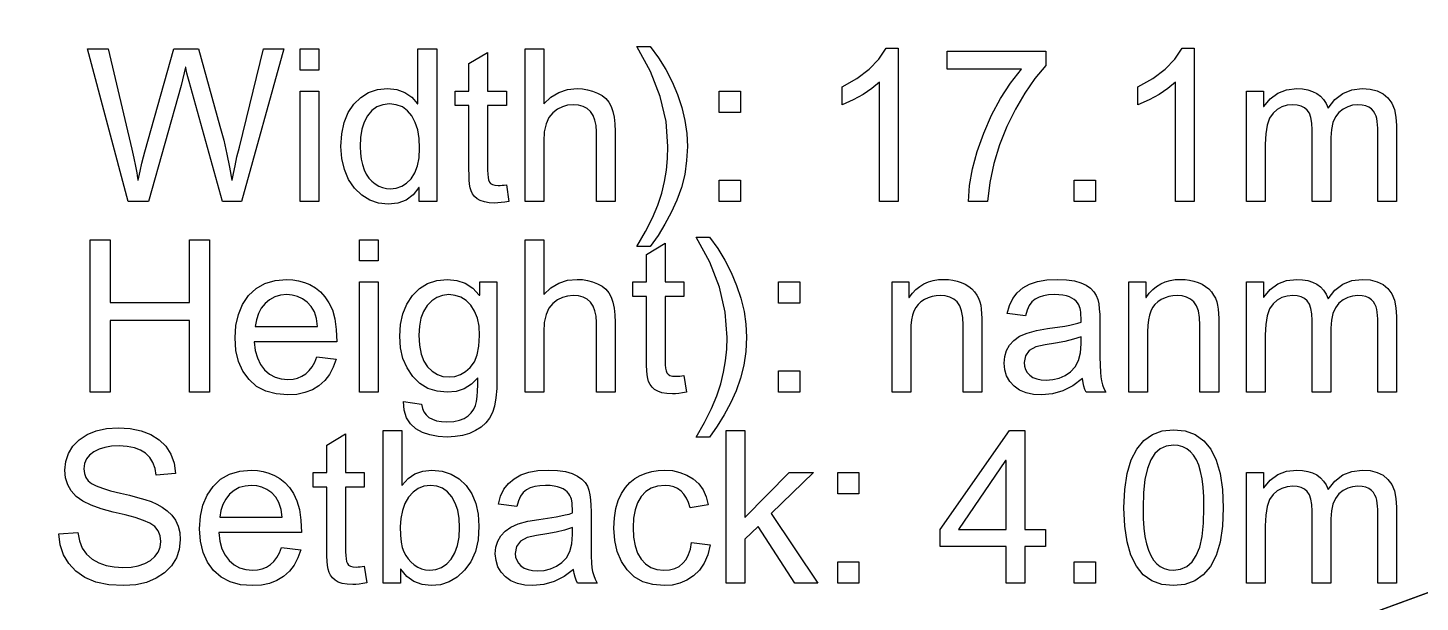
# Model space of a CAD drawing. Header units: metres. Extents: x -522 to 329, y -382 to 480.
# Drawn here: x -17.96 to 0.31, y -19.75 to -12.22 of the extents above; entities that cross this region are included whole.
import ezdxf

# ---------------------------------------------------------------- set-up
doc = ezdxf.new("R2010")
doc.units = ezdxf.units.M
doc.layers.add('METRICS', color=7, linetype='Continuous')
doc.layers.add('NEIGHBOR_PLOTS', color=8, linetype='Continuous')

msp = doc.modelspace()

# ---------------------------------------------------------------- linework, layer by layer
at = {"layer": 'METRICS'}
for points in [[(-14.604, -12.5), (-15.156, -14.5), (-15.409, -14.5), (-15.846, -12.924), (-15.861, -12.867), (-15.874, -12.818), (-15.883, -12.775), (-15.889, -12.74), (-15.895, -12.74), (-15.951, -12.977), (-16.377, -14.5), (-16.644, -14.5), (-17.177, -12.5), (-16.907, -12.5), (-16.599, -13.812), (-16.571, -13.933), (-16.549, -14.036), (-16.532, -14.122), (-16.521, -14.192), (-16.52, -14.203), (-16.519, -14.211), (-16.519, -14.217), (-16.518, -14.22), (-16.513, -14.22), (-16.487, -14.1), (-16.464, -13.998), (-16.444, -13.914), (-16.427, -13.849), (-16.046, -12.5), (-15.724, -12.5), (-15.441, -13.511), (-15.391, -13.696), (-15.349, -13.877), (-15.314, -14.051), (-15.286, -14.22), (-15.281, -14.22), (-15.264, -14.132), (-15.243, -14.03), (-15.217, -13.915), (-15.186, -13.785), (-14.87, -12.5), (-14.604, -12.5)], [(-14.142, -12.778), (-14.387, -12.778), (-14.387, -12.5), (-14.142, -12.5), (-14.142, -12.778)], [(-12.596, -14.5), (-12.825, -14.5), (-12.825, -14.316), (-12.831, -14.316), (-12.905, -14.411), (-12.997, -14.48), (-13.105, -14.52), (-13.231, -14.534), (-13.358, -14.521), (-13.475, -14.481), (-13.58, -14.416), (-13.675, -14.323), (-13.753, -14.21), (-13.808, -14.081), (-13.842, -13.937), (-13.853, -13.777), (-13.842, -13.611), (-13.811, -13.463), (-13.758, -13.334), (-13.685, -13.223), (-13.594, -13.134), (-13.49, -13.071), (-13.373, -13.032), (-13.241, -13.02), (-13.12, -13.032), (-13.013, -13.069), (-12.922, -13.131), (-12.847, -13.218), (-12.842, -13.218), (-12.842, -12.5), (-12.596, -12.5), (-12.596, -14.5)], [(-11.648, -14.497), (-11.7, -14.507), (-11.749, -14.514), (-11.793, -14.518), (-11.832, -14.519), (-11.907, -14.516), (-11.971, -14.505), (-12.025, -14.487), (-12.067, -14.462), (-12.1, -14.432), (-12.126, -14.398), (-12.145, -14.36), (-12.157, -14.319), (-12.164, -14.271), (-12.169, -14.214), (-12.172, -14.149), (-12.173, -14.076), (-12.173, -13.242), (-12.352, -13.242), (-12.352, -13.053), (-12.173, -13.053), (-12.173, -12.692), (-11.928, -12.544), (-11.928, -13.053), (-11.682, -13.053), (-11.682, -13.242), (-11.928, -13.242), (-11.928, -14.089), (-11.926, -14.14), (-11.922, -14.183), (-11.915, -14.217), (-11.905, -14.244), (-11.89, -14.264), (-11.865, -14.278), (-11.833, -14.287), (-11.791, -14.29), (-11.764, -14.289), (-11.737, -14.287), (-11.71, -14.284), (-11.682, -14.279), (-11.648, -14.497)], [(-10.254, -14.5), (-10.501, -14.5), (-10.501, -13.586), (-10.505, -13.503), (-10.52, -13.431), (-10.544, -13.37), (-10.577, -13.32), (-10.62, -13.281), (-10.672, -13.253), (-10.734, -13.237), (-10.805, -13.231), (-10.878, -13.238), (-10.947, -13.257), (-11.012, -13.29), (-11.073, -13.336), (-11.125, -13.398), (-11.161, -13.481), (-11.184, -13.585), (-11.191, -13.709), (-11.191, -14.5), (-11.437, -14.5), (-11.437, -12.5), (-11.191, -12.5), (-11.191, -13.218), (-11.098, -13.131), (-10.995, -13.069), (-10.88, -13.032), (-10.754, -13.02), (-10.685, -13.023), (-10.617, -13.034), (-10.551, -13.052), (-10.486, -13.077), (-10.426, -13.11), (-10.377, -13.15), (-10.336, -13.198), (-10.306, -13.253), (-10.283, -13.318), (-10.267, -13.395), (-10.257, -13.483), (-10.254, -13.583), (-10.254, -14.5)], [(-9.793, -12.466), (-9.685, -12.614), (-9.59, -12.768), (-9.507, -12.93), (-9.437, -13.098), (-9.38, -13.268), (-9.339, -13.439), (-9.315, -13.608), (-9.307, -13.777), (-9.316, -13.963), (-9.341, -14.143), (-9.384, -14.316), (-9.445, -14.482), (-9.518, -14.642), (-9.601, -14.796), (-9.692, -14.944), (-9.793, -15.087), (-9.969, -15.087), (-9.857, -14.894), (-9.766, -14.713), (-9.695, -14.545), (-9.643, -14.389), (-9.607, -14.238), (-9.581, -14.087), (-9.566, -13.934), (-9.561, -13.78), (-9.586, -13.45), (-9.663, -13.121), (-9.79, -12.793), (-9.969, -12.466), (-9.793, -12.466)], [(-6.539, -14.5), (-6.784, -14.5), (-6.784, -12.935), (-6.884, -13.019), (-7, -13.097), (-7.131, -13.167), (-7.277, -13.231), (-7.277, -12.994), (-7.082, -12.886), (-6.92, -12.766), (-6.792, -12.634), (-6.698, -12.49), (-6.539, -12.49), (-6.539, -14.5)], [(-4.604, -12.717), (-4.747, -12.888), (-4.879, -13.078), (-5.002, -13.288), (-5.115, -13.516), (-5.211, -13.756), (-5.286, -14), (-5.338, -14.248), (-5.368, -14.5), (-5.619, -14.5), (-5.603, -14.291), (-5.564, -14.072), (-5.503, -13.843), (-5.418, -13.604), (-5.315, -13.369), (-5.198, -13.151), (-5.067, -12.949), (-4.921, -12.765), (-5.899, -12.765), (-5.899, -12.527), (-4.604, -12.527), (-4.604, -12.717)], [(-2.655, -14.5), (-2.9, -14.5), (-2.9, -12.935), (-3, -13.019), (-3.116, -13.097), (-3.247, -13.167), (-3.393, -13.231), (-3.393, -12.994), (-3.198, -12.886), (-3.036, -12.766), (-2.908, -12.634), (-2.814, -12.49), (-2.655, -12.49), (-2.655, -14.5)], [(-14.142, -14.5), (-14.387, -14.5), (-14.387, -13.053), (-14.142, -13.053), (-14.142, -14.5)], [(-8.608, -13.332), (-8.888, -13.332), (-8.888, -13.053), (-8.608, -13.053), (-8.608, -13.332)], [(0, -14.5), (-0.246, -14.5), (-0.246, -13.586), (-0.246, -13.537), (-0.249, -13.492), (-0.253, -13.451), (-0.259, -13.413), (-0.269, -13.379), (-0.284, -13.346), (-0.304, -13.315), (-0.329, -13.286), (-0.362, -13.262), (-0.402, -13.245), (-0.45, -13.235), (-0.506, -13.231), (-0.576, -13.238), (-0.641, -13.256), (-0.701, -13.288), (-0.756, -13.332), (-0.802, -13.391), (-0.835, -13.465), (-0.854, -13.554), (-0.861, -13.66), (-0.861, -14.5), (-1.106, -14.5), (-1.106, -13.559), (-1.111, -13.472), (-1.123, -13.4), (-1.144, -13.343), (-1.173, -13.301), (-1.209, -13.27), (-1.253, -13.249), (-1.303, -13.236), (-1.36, -13.231), (-1.436, -13.238), (-1.504, -13.259), (-1.566, -13.293), (-1.62, -13.34), (-1.665, -13.407), (-1.696, -13.497), (-1.715, -13.611), (-1.722, -13.748), (-1.722, -14.5), (-1.967, -14.5), (-1.967, -13.053), (-1.746, -13.053), (-1.746, -13.254), (-1.741, -13.254), (-1.659, -13.152), (-1.559, -13.078), (-1.442, -13.034), (-1.308, -13.02), (-1.232, -13.024), (-1.163, -13.036), (-1.101, -13.055), (-1.046, -13.083), (-0.998, -13.119), (-0.957, -13.163), (-0.923, -13.214), (-0.896, -13.274), (-0.808, -13.163), (-0.704, -13.083), (-0.585, -13.036), (-0.45, -13.02), (-0.345, -13.027), (-0.253, -13.05), (-0.176, -13.088), (-0.113, -13.141), (-0.063, -13.209), (-0.028, -13.293), (-0.007, -13.392), (0, -13.505), (0, -14.5)], [(-13.205, -14.332), (-13.127, -14.324), (-13.056, -14.299), (-12.991, -14.258), (-12.932, -14.2), (-12.883, -14.125), (-12.848, -14.033), (-12.827, -13.925), (-12.82, -13.799), (-12.826, -13.673), (-12.845, -13.561), (-12.877, -13.462), (-12.922, -13.377), (-12.979, -13.309), (-13.047, -13.26), (-13.126, -13.23), (-13.216, -13.22), (-13.305, -13.23), (-13.383, -13.259), (-13.449, -13.307), (-13.504, -13.374), (-13.547, -13.457), (-13.577, -13.551), (-13.596, -13.658), (-13.602, -13.777), (-13.598, -13.864), (-13.589, -13.943), (-13.572, -14.016), (-13.549, -14.082), (-13.52, -14.14), (-13.486, -14.191), (-13.447, -14.234), (-13.402, -14.269), (-13.355, -14.297), (-13.306, -14.317), (-13.256, -14.328), (-13.205, -14.332)], [(-8.608, -14.5), (-8.888, -14.5), (-8.888, -14.22), (-8.608, -14.22), (-8.608, -14.5)], [(-3.951, -14.5), (-4.231, -14.5), (-4.231, -14.22), (-3.951, -14.22), (-3.951, -14.5)], [(-9.016, -14.966), (-8.909, -15.114), (-8.814, -15.268), (-8.731, -15.43), (-8.66, -15.598), (-8.604, -15.768), (-8.563, -15.939), (-8.539, -16.108), (-8.531, -16.277), (-8.539, -16.463), (-8.565, -16.643), (-8.608, -16.816), (-8.668, -16.982), (-8.742, -17.142), (-8.824, -17.296), (-8.916, -17.444), (-9.016, -17.587), (-9.192, -17.587), (-9.081, -17.394), (-8.99, -17.213), (-8.918, -17.045), (-8.867, -16.889), (-8.831, -16.738), (-8.805, -16.587), (-8.79, -16.434), (-8.784, -16.28), (-8.81, -15.95), (-8.886, -15.621), (-9.014, -15.293), (-9.192, -14.966), (-9.016, -14.966)], [(-15.576, -17), (-15.842, -17), (-15.842, -16.059), (-16.881, -16.059), (-16.881, -17), (-17.146, -17), (-17.146, -15), (-16.881, -15), (-16.881, -15.821), (-15.842, -15.821), (-15.842, -15), (-15.576, -15), (-15.576, -17)], [(-13.366, -15.278), (-13.611, -15.278), (-13.611, -15), (-13.366, -15), (-13.366, -15.278)], [(-10.254, -17), (-10.501, -17), (-10.501, -16.086), (-10.505, -16.003), (-10.52, -15.931), (-10.544, -15.87), (-10.577, -15.82), (-10.62, -15.781), (-10.672, -15.753), (-10.734, -15.737), (-10.805, -15.731), (-10.878, -15.738), (-10.947, -15.757), (-11.012, -15.79), (-11.073, -15.836), (-11.125, -15.898), (-11.161, -15.981), (-11.184, -16.085), (-11.191, -16.209), (-11.191, -17), (-11.437, -17), (-11.437, -15), (-11.191, -15), (-11.191, -15.718), (-11.098, -15.631), (-10.995, -15.569), (-10.88, -15.532), (-10.754, -15.52), (-10.685, -15.523), (-10.617, -15.534), (-10.551, -15.552), (-10.486, -15.577), (-10.426, -15.61), (-10.377, -15.65), (-10.336, -15.698), (-10.306, -15.753), (-10.283, -15.818), (-10.267, -15.895), (-10.257, -15.983), (-10.254, -16.083), (-10.254, -17)], [(-9.318, -16.997), (-9.37, -17.007), (-9.418, -17.014), (-9.462, -17.018), (-9.502, -17.019), (-9.577, -17.016), (-9.641, -17.005), (-9.694, -16.987), (-9.737, -16.962), (-9.77, -16.932), (-9.796, -16.898), (-9.815, -16.86), (-9.827, -16.819), (-9.834, -16.771), (-9.839, -16.714), (-9.842, -16.649), (-9.843, -16.576), (-9.843, -15.742), (-10.022, -15.742), (-10.022, -15.553), (-9.843, -15.553), (-9.843, -15.192), (-9.598, -15.044), (-9.598, -15.553), (-9.352, -15.553), (-9.352, -15.742), (-9.598, -15.742), (-9.598, -16.589), (-9.596, -16.64), (-9.592, -16.683), (-9.585, -16.717), (-9.575, -16.744), (-9.559, -16.764), (-9.535, -16.778), (-9.503, -16.787), (-9.461, -16.79), (-9.434, -16.789), (-9.407, -16.787), (-9.38, -16.784), (-9.352, -16.779), (-9.318, -16.997)], [(-13.907, -16.338), (-14.992, -16.338), (-14.978, -16.451), (-14.95, -16.55), (-14.909, -16.635), (-14.855, -16.705), (-14.79, -16.761), (-14.717, -16.8), (-14.637, -16.824), (-14.55, -16.832), (-14.482, -16.828), (-14.421, -16.814), (-14.364, -16.79), (-14.314, -16.758), (-14.269, -16.716), (-14.23, -16.665), (-14.196, -16.604), (-14.168, -16.533), (-13.915, -16.565), (-13.953, -16.671), (-14.002, -16.765), (-14.065, -16.845), (-14.141, -16.913), (-14.227, -16.966), (-14.325, -17.004), (-14.432, -17.027), (-14.55, -17.034), (-14.704, -17.022), (-14.84, -16.984), (-14.959, -16.922), (-15.059, -16.834), (-15.14, -16.725), (-15.197, -16.598), (-15.231, -16.452), (-15.243, -16.288), (-15.232, -16.125), (-15.198, -15.978), (-15.143, -15.847), (-15.065, -15.733), (-14.967, -15.639), (-14.85, -15.573), (-14.716, -15.533), (-14.563, -15.52), (-14.485, -15.524), (-14.408, -15.537), (-14.333, -15.559), (-14.259, -15.589), (-14.188, -15.63), (-14.123, -15.683), (-14.063, -15.749), (-14.01, -15.826), (-13.965, -15.921), (-13.933, -16.038), (-13.914, -16.177), (-13.907, -16.338)], [(-11.805, -16.805), (-11.809, -16.949), (-11.82, -17.074), (-11.839, -17.18), (-11.866, -17.265), (-11.903, -17.337), (-11.952, -17.401), (-12.012, -17.456), (-12.085, -17.502), (-12.167, -17.539), (-12.257, -17.565), (-12.354, -17.581), (-12.46, -17.587), (-12.577, -17.58), (-12.685, -17.559), (-12.782, -17.525), (-12.869, -17.477), (-12.941, -17.414), (-12.992, -17.334), (-13.023, -17.236), (-13.033, -17.12), (-12.794, -17.157), (-12.783, -17.211), (-12.763, -17.257), (-12.735, -17.297), (-12.698, -17.329), (-12.652, -17.354), (-12.598, -17.372), (-12.534, -17.383), (-12.462, -17.386), (-12.373, -17.381), (-12.297, -17.367), (-12.234, -17.342), (-12.183, -17.308), (-12.143, -17.267), (-12.111, -17.222), (-12.089, -17.172), (-12.074, -17.119), (-12.066, -17.057), (-12.06, -16.986), (-12.056, -16.903), (-12.055, -16.81), (-12.14, -16.893), (-12.235, -16.953), (-12.341, -16.988), (-12.457, -17), (-12.591, -16.987), (-12.712, -16.948), (-12.818, -16.883), (-12.911, -16.791), (-12.986, -16.68), (-13.039, -16.555), (-13.071, -16.417), (-13.082, -16.265), (-13.071, -16.112), (-13.04, -15.972), (-12.988, -15.846), (-12.915, -15.733), (-12.824, -15.639), (-12.717, -15.573), (-12.594, -15.533), (-12.454, -15.52), (-12.332, -15.533), (-12.222, -15.571), (-12.123, -15.636), (-12.037, -15.726), (-12.031, -15.726), (-12.031, -15.553), (-11.805, -15.553), (-11.805, -16.805)], [(-5.441, -17), (-5.688, -17), (-5.688, -16.12), (-5.693, -16.018), (-5.708, -15.932), (-5.732, -15.865), (-5.767, -15.814), (-5.811, -15.778), (-5.863, -15.752), (-5.922, -15.736), (-5.989, -15.731), (-6.043, -15.735), (-6.095, -15.745), (-6.146, -15.761), (-6.196, -15.784), (-6.241, -15.814), (-6.279, -15.849), (-6.31, -15.889), (-6.334, -15.935), (-6.352, -15.988), (-6.365, -16.052), (-6.373, -16.125), (-6.375, -16.209), (-6.375, -17), (-6.621, -17), (-6.621, -15.553), (-6.4, -15.553), (-6.4, -15.757), (-6.394, -15.757), (-6.353, -15.702), (-6.307, -15.653), (-6.257, -15.613), (-6.203, -15.579), (-6.143, -15.553), (-6.08, -15.535), (-6.011, -15.523), (-5.939, -15.52), (-5.881, -15.522), (-5.825, -15.53), (-5.768, -15.543), (-5.712, -15.561), (-5.659, -15.584), (-5.612, -15.612), (-5.572, -15.645), (-5.537, -15.683), (-5.508, -15.725), (-5.485, -15.768), (-5.468, -15.812), (-5.457, -15.858), (-5.45, -15.909), (-5.445, -15.967), (-5.442, -16.034), (-5.441, -16.109), (-5.441, -17)], [(-3.814, -17), (-4.072, -17), (-4.089, -16.963), (-4.103, -16.921), (-4.114, -16.874), (-4.123, -16.821), (-4.249, -16.914), (-4.38, -16.981), (-4.515, -17.021), (-4.656, -17.034), (-4.765, -17.027), (-4.861, -17.005), (-4.946, -16.97), (-5.018, -16.92), (-5.076, -16.858), (-5.117, -16.786), (-5.142, -16.706), (-5.15, -16.617), (-5.142, -16.531), (-5.118, -16.452), (-5.078, -16.382), (-5.023, -16.32), (-4.947, -16.266), (-4.848, -16.223), (-4.726, -16.189), (-4.58, -16.165), (-4.351, -16.131), (-4.289, -16.12), (-4.234, -16.108), (-4.184, -16.095), (-4.139, -16.08), (-4.14, -16.029), (-4.141, -15.986), (-4.143, -15.951), (-4.146, -15.924), (-4.151, -15.901), (-4.159, -15.878), (-4.171, -15.854), (-4.186, -15.829), (-4.205, -15.806), (-4.23, -15.785), (-4.259, -15.767), (-4.293, -15.75), (-4.333, -15.737), (-4.38, -15.728), (-4.432, -15.722), (-4.491, -15.72), (-4.566, -15.724), (-4.633, -15.735), (-4.691, -15.753), (-4.741, -15.779), (-4.784, -15.815), (-4.819, -15.863), (-4.847, -15.924), (-4.868, -15.997), (-5.108, -15.966), (-5.08, -15.862), (-5.037, -15.771), (-4.979, -15.694), (-4.905, -15.632), (-4.815, -15.583), (-4.71, -15.548), (-4.59, -15.527), (-4.454, -15.52), (-4.333, -15.525), (-4.228, -15.539), (-4.141, -15.563), (-4.072, -15.597), (-4.016, -15.637), (-3.973, -15.682), (-3.941, -15.731), (-3.922, -15.783), (-3.909, -15.842), (-3.901, -15.908), (-3.895, -15.982), (-3.894, -16.064), (-3.894, -16.394), (-3.893, -16.533), (-3.891, -16.646), (-3.887, -16.735), (-3.882, -16.799), (-3.873, -16.85), (-3.859, -16.901), (-3.84, -16.951), (-3.814, -17)], [(-2.333, -17), (-2.58, -17), (-2.58, -16.12), (-2.585, -16.018), (-2.6, -15.932), (-2.625, -15.865), (-2.66, -15.814), (-2.703, -15.778), (-2.755, -15.752), (-2.814, -15.736), (-2.881, -15.731), (-2.935, -15.735), (-2.988, -15.745), (-3.038, -15.761), (-3.088, -15.784), (-3.133, -15.814), (-3.171, -15.849), (-3.202, -15.889), (-3.226, -15.935), (-3.244, -15.988), (-3.257, -16.052), (-3.265, -16.125), (-3.267, -16.209), (-3.267, -17), (-3.513, -17), (-3.513, -15.553), (-3.292, -15.553), (-3.292, -15.757), (-3.286, -15.757), (-3.245, -15.702), (-3.2, -15.653), (-3.15, -15.613), (-3.095, -15.579), (-3.036, -15.553), (-2.972, -15.535), (-2.904, -15.523), (-2.831, -15.52), (-2.774, -15.522), (-2.717, -15.53), (-2.66, -15.543), (-2.604, -15.561), (-2.551, -15.584), (-2.505, -15.612), (-2.464, -15.645), (-2.429, -15.683), (-2.4, -15.725), (-2.377, -15.768), (-2.36, -15.812), (-2.349, -15.858), (-2.342, -15.909), (-2.337, -15.967), (-2.334, -16.034), (-2.333, -16.109), (-2.333, -17)], [(0, -17), (-0.246, -17), (-0.246, -16.086), (-0.246, -16.037), (-0.249, -15.992), (-0.253, -15.951), (-0.259, -15.913), (-0.269, -15.879), (-0.284, -15.846), (-0.304, -15.815), (-0.329, -15.786), (-0.362, -15.762), (-0.402, -15.745), (-0.45, -15.735), (-0.506, -15.731), (-0.576, -15.738), (-0.641, -15.756), (-0.701, -15.788), (-0.756, -15.832), (-0.802, -15.891), (-0.835, -15.965), (-0.854, -16.054), (-0.861, -16.16), (-0.861, -17), (-1.106, -17), (-1.106, -16.059), (-1.111, -15.972), (-1.123, -15.9), (-1.144, -15.843), (-1.173, -15.801), (-1.209, -15.77), (-1.253, -15.749), (-1.303, -15.736), (-1.36, -15.731), (-1.436, -15.738), (-1.504, -15.759), (-1.566, -15.793), (-1.62, -15.84), (-1.665, -15.907), (-1.696, -15.997), (-1.715, -16.111), (-1.722, -16.248), (-1.722, -17), (-1.967, -17), (-1.967, -15.553), (-1.746, -15.553), (-1.746, -15.754), (-1.741, -15.754), (-1.659, -15.652), (-1.559, -15.578), (-1.442, -15.534), (-1.308, -15.52), (-1.232, -15.524), (-1.163, -15.536), (-1.101, -15.555), (-1.046, -15.583), (-0.998, -15.619), (-0.957, -15.663), (-0.923, -15.714), (-0.896, -15.774), (-0.808, -15.663), (-0.704, -15.583), (-0.585, -15.536), (-0.45, -15.52), (-0.345, -15.527), (-0.253, -15.55), (-0.176, -15.588), (-0.113, -15.641), (-0.063, -15.709), (-0.028, -15.793), (-0.007, -15.892), (0, -16.005), (0, -17)], [(-13.366, -17), (-13.611, -17), (-13.611, -15.553), (-13.366, -15.553), (-13.366, -17)], [(-7.832, -15.832), (-8.112, -15.832), (-8.112, -15.553), (-7.832, -15.553), (-7.832, -15.832)], [(-14.16, -16.136), (-14.174, -16.034), (-14.201, -15.946), (-14.242, -15.874), (-14.297, -15.818), (-14.359, -15.775), (-14.424, -15.745), (-14.493, -15.726), (-14.563, -15.72), (-14.646, -15.728), (-14.721, -15.749), (-14.789, -15.786), (-14.849, -15.836), (-14.899, -15.899), (-14.937, -15.969), (-14.963, -16.049), (-14.978, -16.136), (-14.16, -16.136)], [(-12.434, -16.799), (-12.358, -16.792), (-12.286, -16.768), (-12.218, -16.729), (-12.156, -16.675), (-12.102, -16.602), (-12.064, -16.508), (-12.042, -16.393), (-12.034, -16.256), (-12.041, -16.134), (-12.063, -16.027), (-12.099, -15.936), (-12.15, -15.859), (-12.211, -15.798), (-12.28, -15.755), (-12.355, -15.729), (-12.437, -15.72), (-12.52, -15.729), (-12.595, -15.756), (-12.662, -15.8), (-12.721, -15.862), (-12.769, -15.94), (-12.803, -16.03), (-12.824, -16.134), (-12.831, -16.251), (-12.824, -16.384), (-12.802, -16.498), (-12.766, -16.592), (-12.716, -16.668), (-12.655, -16.725), (-12.587, -16.767), (-12.514, -16.791), (-12.434, -16.799)], [(-4.139, -16.363), (-4.139, -16.274), (-4.241, -16.305), (-4.353, -16.332), (-4.476, -16.355), (-4.61, -16.376), (-4.732, -16.405), (-4.819, -16.453), (-4.871, -16.522), (-4.888, -16.611), (-4.883, -16.659), (-4.869, -16.702), (-4.846, -16.741), (-4.813, -16.776), (-4.771, -16.804), (-4.722, -16.824), (-4.664, -16.836), (-4.598, -16.84), (-4.51, -16.834), (-4.427, -16.813), (-4.35, -16.779), (-4.278, -16.732), (-4.217, -16.668), (-4.174, -16.585), (-4.148, -16.484), (-4.139, -16.363)], [(-7.832, -17), (-8.112, -17), (-8.112, -16.72), (-7.832, -16.72), (-7.832, -17)], [(-16.278, -18.087), (-16.293, -17.997), (-16.321, -17.919), (-16.362, -17.853), (-16.416, -17.799), (-16.483, -17.757), (-16.564, -17.727), (-16.657, -17.709), (-16.764, -17.703), (-16.862, -17.708), (-16.95, -17.722), (-17.028, -17.746), (-17.097, -17.78), (-17.153, -17.822), (-17.193, -17.873), (-17.217, -17.933), (-17.225, -18.002), (-17.219, -18.063), (-17.2, -18.115), (-17.169, -18.159), (-17.126, -18.195), (-17.065, -18.227), (-16.982, -18.258), (-16.876, -18.29), (-16.748, -18.321), (-16.629, -18.349), (-16.522, -18.377), (-16.427, -18.405), (-16.342, -18.433), (-16.267, -18.466), (-16.197, -18.506), (-16.132, -18.555), (-16.074, -18.611), (-16.025, -18.677), (-15.99, -18.753), (-15.969, -18.839), (-15.962, -18.935), (-15.975, -19.059), (-16.013, -19.171), (-16.077, -19.273), (-16.167, -19.364), (-16.278, -19.438), (-16.404, -19.491), (-16.545, -19.523), (-16.703, -19.534), (-16.9, -19.522), (-17.071, -19.487), (-17.216, -19.428), (-17.334, -19.346), (-17.426, -19.245), (-17.494, -19.13), (-17.537, -19.001), (-17.555, -18.857), (-17.304, -18.836), (-17.286, -18.948), (-17.249, -19.043), (-17.193, -19.122), (-17.119, -19.186), (-17.03, -19.234), (-16.933, -19.268), (-16.828, -19.288), (-16.714, -19.295), (-16.608, -19.29), (-16.512, -19.273), (-16.428, -19.244), (-16.354, -19.204), (-16.294, -19.154), (-16.251, -19.096), (-16.225, -19.03), (-16.217, -18.956), (-16.226, -18.879), (-16.253, -18.814), (-16.297, -18.76), (-16.36, -18.717), (-16.444, -18.68), (-16.552, -18.642), (-16.684, -18.606), (-16.841, -18.569), (-16.998, -18.529), (-17.131, -18.481), (-17.241, -18.426), (-17.327, -18.364), (-17.392, -18.292), (-17.439, -18.211), (-17.467, -18.121), (-17.476, -18.02), (-17.464, -17.905), (-17.429, -17.8), (-17.37, -17.706), (-17.288, -17.623), (-17.185, -17.554), (-17.065, -17.505), (-16.929, -17.476), (-16.775, -17.466), (-16.617, -17.476), (-16.475, -17.505), (-16.349, -17.554), (-16.239, -17.622), (-16.15, -17.708), (-16.084, -17.811), (-16.043, -17.93), (-16.025, -18.066), (-16.278, -18.087)], [(-13.048, -18.215), (-12.972, -18.13), (-12.882, -18.069), (-12.777, -18.032), (-12.658, -18.02), (-12.525, -18.032), (-12.406, -18.071), (-12.301, -18.134), (-12.21, -18.223), (-12.137, -18.332), (-12.084, -18.457), (-12.053, -18.598), (-12.042, -18.754), (-12.054, -18.932), (-12.089, -19.087), (-12.148, -19.221), (-12.23, -19.333), (-12.328, -19.421), (-12.433, -19.484), (-12.547, -19.522), (-12.668, -19.534), (-12.789, -19.521), (-12.895, -19.48), (-12.987, -19.413), (-13.065, -19.319), (-13.071, -19.319), (-13.071, -19.5), (-13.3, -19.5), (-13.3, -17.5), (-13.055, -17.5), (-13.055, -18.215), (-13.048, -18.215)], [(-7.596, -19.5), (-7.898, -19.5), (-8.379, -18.759), (-8.553, -18.924), (-8.553, -19.5), (-8.798, -19.5), (-8.798, -17.5), (-8.553, -17.5), (-8.553, -18.639), (-7.971, -18.053), (-7.652, -18.053), (-8.206, -18.589), (-7.596, -19.5)], [(-4.608, -19.023), (-4.879, -19.023), (-4.879, -19.5), (-5.124, -19.5), (-5.124, -19.023), (-5.99, -19.023), (-5.99, -18.796), (-5.08, -17.5), (-4.879, -17.5), (-4.879, -18.796), (-4.608, -18.796), (-4.608, -19.023)], [(-2.926, -17.49), (-2.773, -17.506), (-2.641, -17.554), (-2.529, -17.634), (-2.437, -17.746), (-2.366, -17.89), (-2.315, -18.066), (-2.284, -18.274), (-2.274, -18.514), (-2.285, -18.756), (-2.316, -18.964), (-2.369, -19.14), (-2.443, -19.282), (-2.536, -19.393), (-2.648, -19.471), (-2.778, -19.518), (-2.926, -19.534), (-3.079, -19.518), (-3.211, -19.47), (-3.323, -19.391), (-3.414, -19.279), (-3.486, -19.135), (-3.536, -18.96), (-3.567, -18.753), (-3.577, -18.514), (-3.567, -18.272), (-3.535, -18.063), (-3.482, -17.887), (-3.409, -17.744), (-3.315, -17.633), (-3.204, -17.554), (-3.074, -17.506), (-2.926, -17.49)], [(-13.512, -19.497), (-13.564, -19.507), (-13.612, -19.514), (-13.656, -19.518), (-13.696, -19.519), (-13.771, -19.516), (-13.835, -19.505), (-13.888, -19.487), (-13.93, -19.462), (-13.964, -19.432), (-13.99, -19.398), (-14.009, -19.36), (-14.02, -19.319), (-14.028, -19.271), (-14.033, -19.214), (-14.036, -19.149), (-14.037, -19.076), (-14.037, -18.242), (-14.216, -18.242), (-14.216, -18.053), (-14.037, -18.053), (-14.037, -17.692), (-13.791, -17.544), (-13.791, -18.053), (-13.546, -18.053), (-13.546, -18.242), (-13.791, -18.242), (-13.791, -19.089), (-13.79, -19.14), (-13.786, -19.183), (-13.779, -19.217), (-13.769, -19.244), (-13.753, -19.264), (-13.729, -19.278), (-13.696, -19.287), (-13.655, -19.29), (-13.628, -19.289), (-13.601, -19.287), (-13.573, -19.284), (-13.546, -19.279), (-13.512, -19.497)], [(-2.926, -19.332), (-2.833, -19.32), (-2.753, -19.284), (-2.684, -19.224), (-2.628, -19.141), (-2.583, -19.029), (-2.552, -18.888), (-2.533, -18.716), (-2.527, -18.514), (-2.529, -18.37), (-2.538, -18.243), (-2.552, -18.132), (-2.571, -18.037), (-2.596, -17.955), (-2.627, -17.885), (-2.663, -17.826), (-2.705, -17.778), (-2.752, -17.74), (-2.805, -17.714), (-2.864, -17.698), (-2.929, -17.692), (-3.022, -17.705), (-3.102, -17.741), (-3.171, -17.802), (-3.226, -17.887), (-3.27, -18), (-3.301, -18.142), (-3.32, -18.313), (-3.326, -18.514), (-3.323, -18.655), (-3.315, -18.781), (-3.301, -18.892), (-3.281, -18.987), (-3.256, -19.069), (-3.225, -19.139), (-3.189, -19.199), (-3.147, -19.247), (-3.1, -19.284), (-3.048, -19.311), (-2.99, -19.327), (-2.926, -19.332)], [(-5.124, -18.796), (-5.124, -17.893), (-5.13, -17.893), (-5.75, -18.796), (-5.124, -18.796)], [(-14.372, -18.838), (-15.457, -18.838), (-15.443, -18.951), (-15.415, -19.05), (-15.374, -19.135), (-15.32, -19.205), (-15.255, -19.261), (-15.183, -19.3), (-15.103, -19.324), (-15.015, -19.332), (-14.948, -19.328), (-14.886, -19.314), (-14.83, -19.29), (-14.779, -19.258), (-14.734, -19.216), (-14.695, -19.165), (-14.661, -19.104), (-14.633, -19.033), (-14.381, -19.065), (-14.418, -19.171), (-14.468, -19.265), (-14.53, -19.345), (-14.606, -19.413), (-14.693, -19.466), (-14.79, -19.504), (-14.897, -19.527), (-15.015, -19.534), (-15.169, -19.522), (-15.305, -19.484), (-15.424, -19.422), (-15.525, -19.334), (-15.605, -19.225), (-15.662, -19.098), (-15.697, -18.952), (-15.708, -18.788), (-15.697, -18.625), (-15.664, -18.478), (-15.608, -18.347), (-15.53, -18.233), (-15.432, -18.139), (-15.316, -18.073), (-15.181, -18.033), (-15.029, -18.02), (-14.95, -18.024), (-14.873, -18.037), (-14.798, -18.059), (-14.724, -18.089), (-14.653, -18.13), (-14.588, -18.183), (-14.529, -18.249), (-14.475, -18.326), (-14.43, -18.421), (-14.398, -18.538), (-14.379, -18.677), (-14.372, -18.838)], [(-10.491, -19.5), (-10.749, -19.5), (-10.765, -19.463), (-10.779, -19.421), (-10.791, -19.374), (-10.799, -19.321), (-10.925, -19.414), (-11.056, -19.481), (-11.192, -19.521), (-11.333, -19.534), (-11.441, -19.527), (-11.538, -19.505), (-11.622, -19.47), (-11.694, -19.42), (-11.752, -19.358), (-11.794, -19.286), (-11.818, -19.206), (-11.827, -19.117), (-11.819, -19.031), (-11.795, -18.952), (-11.755, -18.882), (-11.699, -18.82), (-11.624, -18.766), (-11.525, -18.723), (-11.402, -18.689), (-11.256, -18.665), (-11.027, -18.631), (-10.966, -18.62), (-10.91, -18.608), (-10.86, -18.595), (-10.816, -18.58), (-10.816, -18.529), (-10.818, -18.486), (-10.82, -18.451), (-10.823, -18.424), (-10.828, -18.401), (-10.836, -18.378), (-10.848, -18.354), (-10.863, -18.329), (-10.882, -18.306), (-10.906, -18.285), (-10.936, -18.267), (-10.97, -18.25), (-11.01, -18.237), (-11.056, -18.228), (-11.109, -18.222), (-11.168, -18.22), (-11.243, -18.224), (-11.31, -18.235), (-11.368, -18.253), (-11.418, -18.279), (-11.461, -18.315), (-11.496, -18.363), (-11.524, -18.424), (-11.544, -18.497), (-11.784, -18.466), (-11.757, -18.362), (-11.714, -18.271), (-11.655, -18.194), (-11.581, -18.132), (-11.492, -18.083), (-11.387, -18.048), (-11.267, -18.027), (-11.131, -18.02), (-11.009, -18.025), (-10.905, -18.039), (-10.818, -18.063), (-10.748, -18.097), (-10.693, -18.137), (-10.65, -18.182), (-10.618, -18.231), (-10.598, -18.283), (-10.586, -18.342), (-10.577, -18.408), (-10.572, -18.482), (-10.57, -18.564), (-10.57, -18.894), (-10.57, -19.033), (-10.567, -19.146), (-10.564, -19.235), (-10.559, -19.299), (-10.55, -19.35), (-10.536, -19.401), (-10.516, -19.451), (-10.491, -19.5)], [(-9.007, -18.999), (-9.038, -19.129), (-9.085, -19.239), (-9.148, -19.331), (-9.225, -19.405), (-9.313, -19.462), (-9.407, -19.502), (-9.506, -19.526), (-9.611, -19.534), (-9.76, -19.521), (-9.891, -19.482), (-10.003, -19.418), (-10.098, -19.327), (-10.173, -19.216), (-10.227, -19.087), (-10.259, -18.942), (-10.27, -18.78), (-10.264, -18.646), (-10.245, -18.525), (-10.214, -18.419), (-10.171, -18.327), (-10.119, -18.249), (-10.06, -18.183), (-9.995, -18.129), (-9.924, -18.089), (-9.848, -18.059), (-9.771, -18.037), (-9.692, -18.024), (-9.611, -18.02), (-9.503, -18.027), (-9.404, -18.049), (-9.312, -18.085), (-9.229, -18.136), (-9.157, -18.201), (-9.1, -18.279), (-9.059, -18.371), (-9.033, -18.477), (-9.27, -18.514), (-9.291, -18.445), (-9.318, -18.386), (-9.351, -18.335), (-9.389, -18.294), (-9.434, -18.262), (-9.483, -18.239), (-9.539, -18.225), (-9.6, -18.22), (-9.697, -18.229), (-9.781, -18.257), (-9.853, -18.302), (-9.913, -18.366), (-9.959, -18.447), (-9.992, -18.541), (-10.012, -18.65), (-10.019, -18.774), (-10.013, -18.9), (-9.993, -19.011), (-9.96, -19.107), (-9.915, -19.187), (-9.857, -19.25), (-9.787, -19.296), (-9.706, -19.323), (-9.614, -19.332), (-9.539, -19.327), (-9.473, -19.31), (-9.415, -19.281), (-9.365, -19.241), (-9.324, -19.19), (-9.291, -19.128), (-9.267, -19.054), (-9.251, -18.969), (-9.007, -18.999)], [(-7.055, -18.332), (-7.334, -18.332), (-7.334, -18.053), (-7.055, -18.053), (-7.055, -18.332)], [(0, -19.5), (-0.246, -19.5), (-0.246, -18.586), (-0.246, -18.537), (-0.249, -18.492), (-0.253, -18.451), (-0.259, -18.413), (-0.269, -18.379), (-0.284, -18.346), (-0.304, -18.315), (-0.329, -18.286), (-0.362, -18.262), (-0.402, -18.245), (-0.45, -18.235), (-0.506, -18.231), (-0.576, -18.238), (-0.641, -18.256), (-0.701, -18.288), (-0.756, -18.332), (-0.802, -18.391), (-0.835, -18.465), (-0.854, -18.554), (-0.861, -18.66), (-0.861, -19.5), (-1.106, -19.5), (-1.106, -18.559), (-1.111, -18.472), (-1.123, -18.4), (-1.144, -18.343), (-1.173, -18.301), (-1.209, -18.27), (-1.253, -18.249), (-1.303, -18.236), (-1.36, -18.231), (-1.436, -18.238), (-1.504, -18.259), (-1.566, -18.293), (-1.62, -18.34), (-1.665, -18.407), (-1.696, -18.497), (-1.715, -18.611), (-1.722, -18.748), (-1.722, -19.5), (-1.967, -19.5), (-1.967, -18.053), (-1.746, -18.053), (-1.746, -18.254), (-1.741, -18.254), (-1.659, -18.152), (-1.559, -18.078), (-1.442, -18.034), (-1.308, -18.02), (-1.232, -18.024), (-1.163, -18.036), (-1.101, -18.055), (-1.046, -18.083), (-0.998, -18.119), (-0.957, -18.163), (-0.923, -18.214), (-0.896, -18.274), (-0.808, -18.163), (-0.704, -18.083), (-0.585, -18.036), (-0.45, -18.02), (-0.345, -18.027), (-0.253, -18.05), (-0.176, -18.088), (-0.113, -18.141), (-0.063, -18.209), (-0.028, -18.293), (-0.007, -18.392), (0, -18.505), (0, -19.5)], [(-14.625, -18.636), (-14.639, -18.534), (-14.667, -18.446), (-14.708, -18.374), (-14.762, -18.318), (-14.824, -18.275), (-14.89, -18.245), (-14.958, -18.226), (-15.029, -18.22), (-15.111, -18.228), (-15.187, -18.249), (-15.254, -18.286), (-15.314, -18.336), (-15.364, -18.399), (-15.402, -18.469), (-15.429, -18.549), (-15.443, -18.636), (-14.625, -18.636)], [(-12.688, -19.332), (-12.606, -19.323), (-12.532, -19.296), (-12.465, -19.25), (-12.406, -19.186), (-12.357, -19.105), (-12.322, -19.009), (-12.302, -18.899), (-12.295, -18.774), (-12.301, -18.653), (-12.32, -18.546), (-12.352, -18.451), (-12.397, -18.37), (-12.453, -18.304), (-12.519, -18.258), (-12.594, -18.23), (-12.679, -18.22), (-12.764, -18.23), (-12.84, -18.259), (-12.907, -18.307), (-12.965, -18.374), (-13.013, -18.457), (-13.047, -18.549), (-13.067, -18.652), (-13.074, -18.765), (-13.071, -18.872), (-13.062, -18.962), (-13.048, -19.036), (-13.029, -19.093), (-13.003, -19.14), (-12.972, -19.184), (-12.935, -19.224), (-12.893, -19.261), (-12.846, -19.292), (-12.796, -19.314), (-12.743, -19.328), (-12.688, -19.332)], [(-10.816, -18.863), (-10.816, -18.774), (-10.917, -18.805), (-11.03, -18.832), (-11.153, -18.855), (-11.286, -18.876), (-11.408, -18.905), (-11.495, -18.953), (-11.547, -19.022), (-11.565, -19.111), (-11.56, -19.159), (-11.546, -19.202), (-11.523, -19.241), (-11.49, -19.276), (-11.448, -19.304), (-11.398, -19.324), (-11.34, -19.336), (-11.274, -19.34), (-11.186, -19.334), (-11.104, -19.313), (-11.026, -19.279), (-10.954, -19.232), (-10.894, -19.168), (-10.85, -19.085), (-10.824, -18.984), (-10.816, -18.863)], [(-7.055, -19.5), (-7.334, -19.5), (-7.334, -19.22), (-7.055, -19.22), (-7.055, -19.5)], [(-3.951, -19.5), (-4.231, -19.5), (-4.231, -19.22), (-3.951, -19.22), (-3.951, -19.5)]]:
    msp.add_lwpolyline(points, dxfattribs=at)
at = {"layer": 'NEIGHBOR_PLOTS'}
for points in [[(113.66, -95.82), (118.84, -75.65), (122.16, -62.71), (98.93, -49.1), (60.68, -41.98), (52.7, -28.54), (2.73, -32.14), (2.01, -27.86), (1.27, -23.47), (0.62, -19.55), (-32.72, -31.73), (-52.05, -33.56), (-71.78, -28.75), (-96.48, -22.51), (-86.34, 11.46), (-64.84, 140.86), (-52.22, 136.02), (-38.61, 138.57), (-14.68, 156.44)], [(6.5, -18.67), (4.04, 0.95), (0, 33.3), (-48.59, 14.54), (-71.78, -28.75), (-52.05, -33.56), (-32.72, -31.73), (0.62, -19.55), (6.5, -18.67)]]:
    msp.add_lwpolyline(points, dxfattribs=at)

doc.saveas('drawing.dxf')
